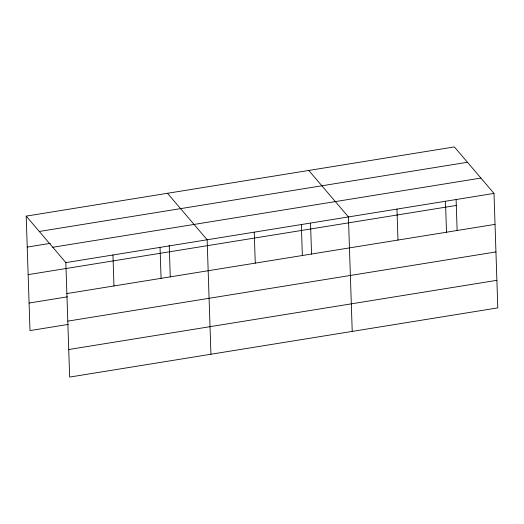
<?xml version="1.0" encoding="UTF-8"?>
<svg xmlns="http://www.w3.org/2000/svg" width="524" height="524" viewBox="0 0 524 524"><rect width="100%" height="100%" fill="white"/><g stroke="black" fill="none" stroke-linecap="round" stroke-linejoin="round"><path stroke-width="0.79" d="M26.2 216.124L454.354 146.923L494.001 193.408L497.8 307.876L69.646 377.077L65.847 262.609L26.2 216.124L29.999 330.592L68.317 324.395M39.287 231.464L467.441 162.263M27.228 247.086L50.376 243.339M52.767 247.269L480.921 178.068M65.847 262.609L494.001 193.408M28.139 274.642L456.293 205.441M66.876 293.571L495.029 224.37M29.082 303.036L67.4 296.839M67.793 321.127L495.946 251.926M68.729 349.521L496.883 280.32M308.78 170.451L348.427 216.936L352.226 331.404M167.49 193.284L207.137 239.776L210.936 354.244M456.109 199.768L457.131 230.586M445.479 201.255L446.507 232.211M396.956 209.096L397.985 240.058M310.536 223.296L311.557 254.114M301.333 224.547L302.361 255.509M254.238 232.165L255.267 263.12M169.219 245.317L170.267 276.954M160.043 247.387L161.071 278.349M112.948 254.998L113.97 285.96"/></g></svg>
